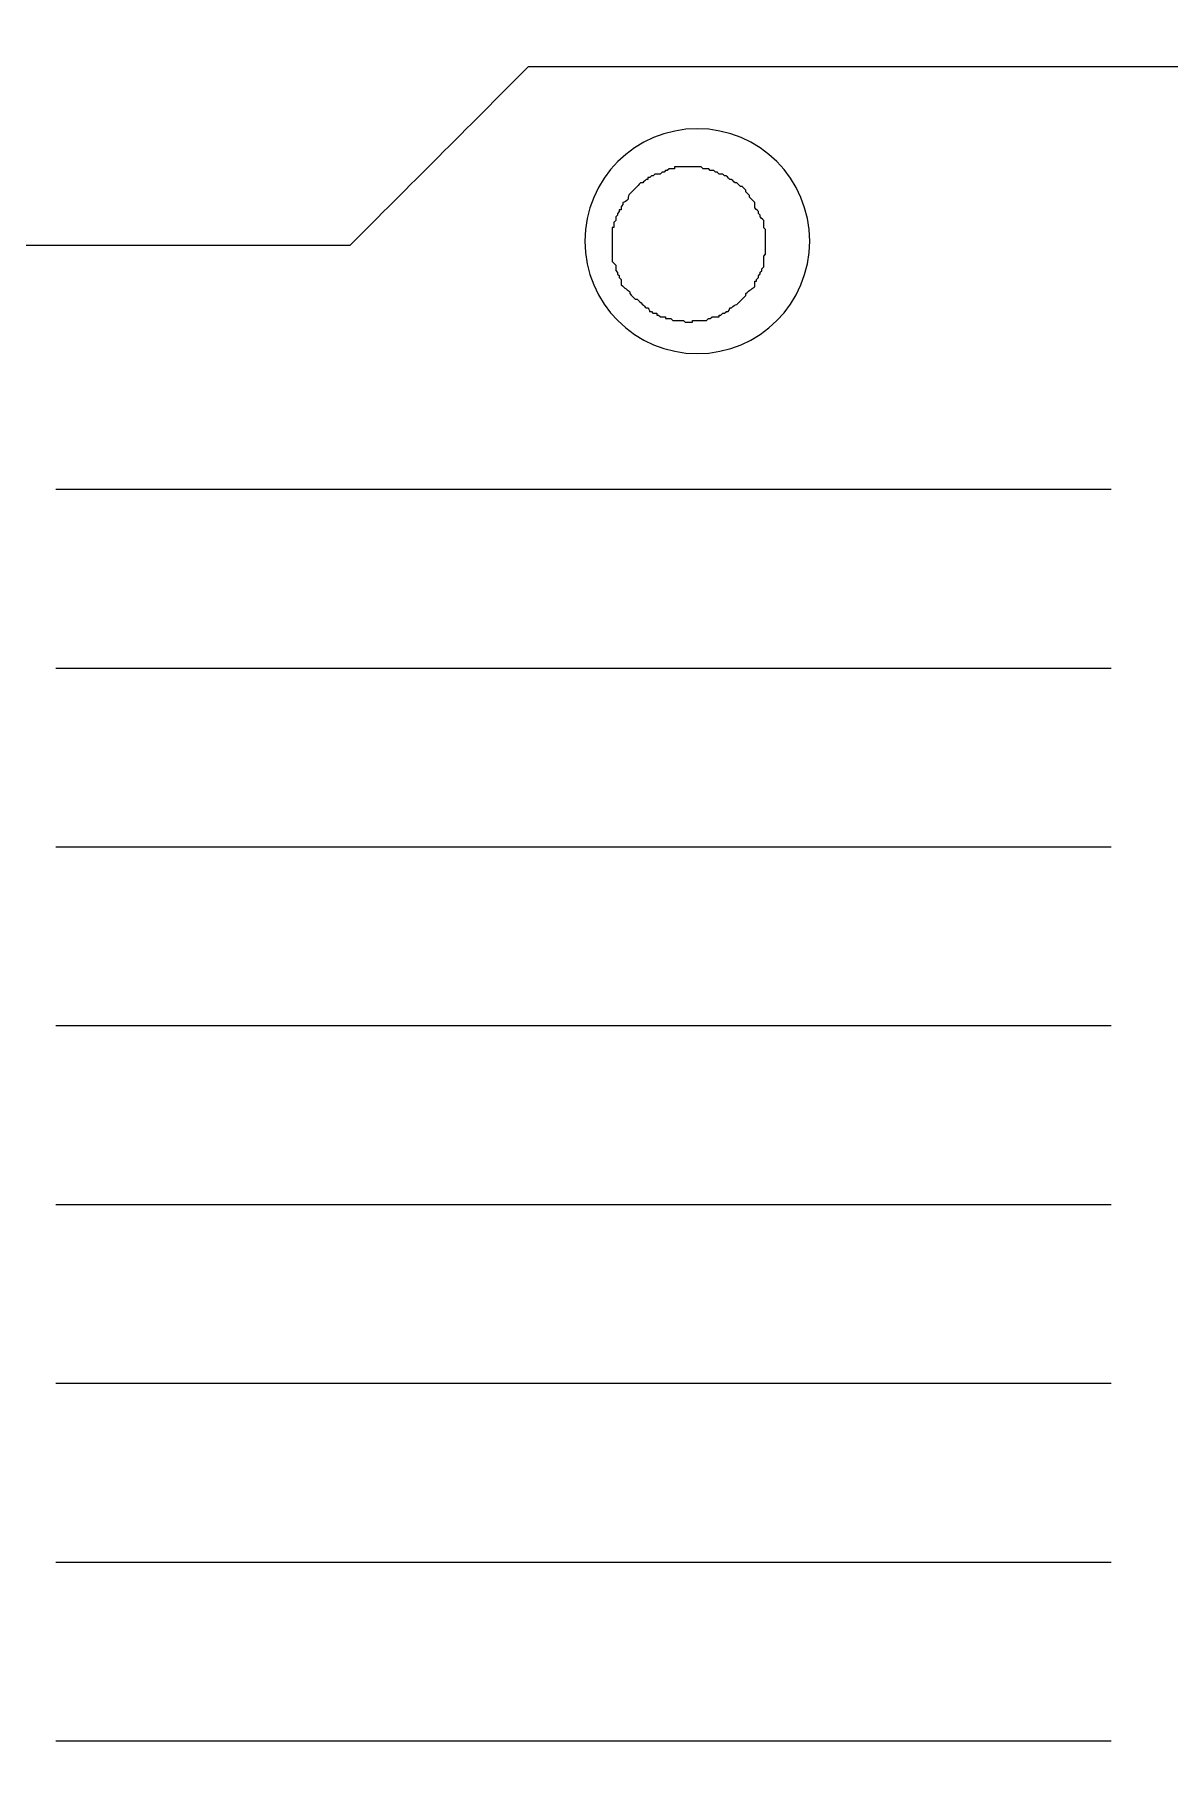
# Model space of a CAD drawing. Extents: x -1020 to 856, y -646 to 1108.
# Drawn here: x 404.08 to 420.21, y 726.12 to 750.69 of the extents above; entities that cross this region are included whole.
import ezdxf

# ---------------------------------------------------------------- set-up
doc = ezdxf.new("R2010")
doc.units = 0
doc.header["$MEASUREMENT"] = 0
doc.layers.add('LAYER_1', color=7, linetype='CONTINUOUS')

msp = doc.modelspace()

# ---------------------------------------------------------------- linework, layer by layer
at = {"layer": 'LAYER_1', "color": 250}
for points, knots in [([(581.5, 670), (581.5, 670), (581.5, 793), (581.5, 793), (581.5, 793), (581.5, 795.761), (579.261, 798), (576.5, 798), (576.5, 798), (576.5, 798), (333.5, 798), (333.5, 798), (333.5, 798), (330.739, 798), (328.5, 795.761), (328.5, 793), (328.5, 793), (328.5, 793), (328.5, 670), (328.5, 670), (328.5, 670), (328.5, 667.239), (330.739, 665), (333.5, 665), (333.5, 665), (333.5, 665), (576.5, 665), (576.5, 665), (576.5, 665), (579.261, 665), (581.5, 667.239), (581.5, 670)], [0, 0, 0, 0, 0.125, 0.125, 0.125, 0.125, 0.25, 0.25, 0.25, 0.25, 0.375, 0.375, 0.375, 0.375, 0.5, 0.5, 0.5, 0.5, 0.625, 0.625, 0.625, 0.625, 0.75, 0.75, 0.75, 0.75, 0.875, 0.875, 0.875, 0.875, 1, 1, 1, 1]), ([(411.8985, 747.7579), (411.8985, 748.6399), (412.6138, 749.3552), (413.4959, 749.3552), (413.4959, 749.3552), (414.3779, 749.3552), (415.0931, 748.6399), (415.0931, 747.7579), (415.0931, 747.7579), (415.0931, 746.8758), (414.3779, 746.1606), (413.4959, 746.1606), (413.4959, 746.1606), (412.6138, 746.1606), (411.8985, 746.8758), (411.8985, 747.7579)], [0, 0, 0, 0, 0.25, 0.25, 0.25, 0.25, 0.5, 0.5, 0.5, 0.5, 0.75, 0.75, 0.75, 0.75, 1, 1, 1, 1]), ([(414.4653, 747.5699), (414.4653, 747.5699), (414.4653, 747.5699), (414.44, 747.5445), (414.44, 747.5445), (414.44, 747.4938), (414.44, 747.4431), (414.44, 747.3924), (414.44, 747.3924), (414.44, 747.3924), (414.44, 747.3924), (414.4146, 747.367), (414.4146, 747.367), (414.4146, 747.367), (414.4146, 747.367), (414.4146, 747.3417), (414.4146, 747.3417), (414.4146, 747.3417), (414.4146, 747.3417), (414.3893, 747.3163), (414.3893, 747.3163), (414.3893, 747.3163), (414.3893, 747.3163), (414.3893, 747.2909), (414.3893, 747.2909), (414.3893, 747.2909), (414.3893, 747.2909), (414.3639, 747.2656), (414.3639, 747.2656), (414.3639, 747.2656), (414.3639, 747.2656), (414.3639, 747.2402), (414.3639, 747.2402), (414.3639, 747.2402), (414.3639, 747.2402), (414.3385, 747.2149), (414.3385, 747.2149), (414.3385, 747.2149), (414.3385, 747.2149), (414.3385, 747.1895), (414.3385, 747.1895), (414.3385, 747.1895), (414.3385, 747.1895), (414.3132, 747.1895), (414.3132, 747.1895), (414.3132, 747.1641), (414.3132, 747.1388), (414.3132, 747.1134), (414.3132, 747.1134), (414.2878, 747.0881), (414.2371, 747.0627), (414.1864, 747.012), (414.1864, 747.012), (414.1864, 747.012), (414.1864, 747.012), (414.1864, 746.9866), (414.1864, 746.9866), (414.161, 746.9613), (414.1103, 746.9106), (414.0596, 746.8599), (414.0596, 746.8599), (414.0343, 746.8599), (414.0089, 746.8345), (413.9835, 746.8091), (413.9835, 746.8091), (413.9835, 746.8091), (413.9835, 746.8091), (413.9582, 746.8091), (413.9582, 746.8091), (413.9582, 746.8091), (413.9582, 746.7838), (413.9328, 746.7584), (413.9328, 746.7584), (413.9328, 746.7584), (413.9328, 746.7584), (413.9075, 746.7584), (413.9075, 746.7584), (413.9075, 746.7584), (413.9075, 746.7584), (413.8821, 746.7331), (413.8821, 746.7331), (413.8821, 746.7331), (413.8821, 746.7331), (413.8568, 746.7331), (413.8568, 746.7331), (413.8568, 746.7331), (413.8568, 746.7331), (413.8314, 746.7077), (413.8314, 746.7077), (413.8314, 746.7077), (413.8314, 746.7077), (413.806, 746.7077), (413.806, 746.7077), (413.806, 746.7077), (413.806, 746.7077), (413.806, 746.6824), (413.806, 746.6824), (413.7807, 746.6824), (413.7553, 746.6824), (413.7046, 746.6824), (413.7046, 746.6824), (413.7046, 746.6824), (413.7046, 746.6824), (413.6793, 746.657), (413.6793, 746.657), (413.6793, 746.657), (413.6793, 746.657), (413.6539, 746.657), (413.6539, 746.657), (413.6539, 746.657), (413.6539, 746.657), (413.6285, 746.6316), (413.6285, 746.6316), (413.5778, 746.6316), (413.5018, 746.6316), (413.4257, 746.6316), (413.4257, 746.6316), (413.4257, 746.6316), (413.4257, 746.6316), (413.4257, 746.6063), (413.4257, 746.6063), (413.4003, 746.6063), (413.375, 746.6063), (413.3243, 746.6063), (413.3243, 746.6063), (413.3243, 746.6063), (413.3243, 746.6063), (413.2989, 746.6316), (413.2989, 746.6316), (413.2482, 746.6316), (413.1975, 746.6316), (413.1467, 746.6316), (413.1467, 746.6316), (413.1467, 746.6316), (413.1467, 746.6316), (413.1214, 746.657), (413.1214, 746.657), (413.096, 746.657), (413.0707, 746.657), (413.0453, 746.657), (413.0453, 746.657), (413.0453, 746.657), (413.0453, 746.657), (413.0453, 746.6824), (413.0453, 746.6824), (413.02, 746.6824), (412.9946, 746.6824), (412.9692, 746.6824), (412.9692, 746.6824), (412.9692, 746.6824), (412.9692, 746.6824), (412.9439, 746.7077), (412.9439, 746.7077), (412.9439, 746.7077), (412.9439, 746.7077), (412.9185, 746.7077), (412.9185, 746.7077), (412.9185, 746.7077), (412.9185, 746.7077), (412.9185, 746.7331), (412.9185, 746.7331), (412.9185, 746.7331), (412.8932, 746.7331), (412.8678, 746.7331), (412.8678, 746.7331), (412.8678, 746.7331), (412.8678, 746.7331), (412.8425, 746.7584), (412.8425, 746.7584), (412.8425, 746.7584), (412.8425, 746.7584), (412.8171, 746.7584), (412.8171, 746.7584), (412.8171, 746.7584), (412.8171, 746.7838), (412.7917, 746.8091), (412.7917, 746.8091), (412.7917, 746.8091), (412.7917, 746.8091), (412.7664, 746.8091), (412.7664, 746.8091), (412.741, 746.8345), (412.6903, 746.8852), (412.6396, 746.9359), (412.6396, 746.9359), (412.6396, 746.9359), (412.6396, 746.9359), (412.6142, 746.9359), (412.6142, 746.9359), (412.5889, 746.9613), (412.5635, 746.9866), (412.5382, 747.012), (412.5382, 747.012), (412.5382, 747.012), (412.5382, 747.012), (412.5382, 747.0374), (412.5382, 747.0374), (412.5128, 747.0627), (412.4621, 747.0881), (412.4114, 747.1388), (412.4114, 747.1388), (412.4114, 747.1641), (412.4114, 747.1895), (412.4114, 747.2149), (412.4114, 747.2149), (412.4114, 747.2149), (412.4114, 747.2149), (412.386, 747.2402), (412.386, 747.2402), (412.386, 747.2402), (412.386, 747.2402), (412.386, 747.2656), (412.386, 747.2656), (412.386, 747.2656), (412.386, 747.2656), (412.3607, 747.2909), (412.3607, 747.2909), (412.3607, 747.2909), (412.3607, 747.2909), (412.3607, 747.3163), (412.3607, 747.3163), (412.3607, 747.3163), (412.3607, 747.3163), (412.3353, 747.3417), (412.3353, 747.3417), (412.3353, 747.367), (412.3353, 747.3924), (412.3353, 747.4177), (412.3353, 747.4177), (412.3353, 747.4177), (412.31, 747.4431), (412.2846, 747.4684), (412.2846, 747.4684), (412.2846, 747.6206), (412.2846, 747.7727), (412.2846, 747.9502), (412.2846, 747.9502), (412.2846, 747.9502), (412.2846, 747.9502), (412.31, 747.9502), (412.31, 747.9502), (412.31, 747.9756), (412.31, 748.0009), (412.31, 748.0263), (412.31, 748.0263), (412.31, 748.0263), (412.31, 748.0263), (412.3353, 748.0517), (412.3353, 748.0517), (412.3353, 748.0517), (412.3353, 748.077), (412.3353, 748.1024), (412.3353, 748.1024), (412.3353, 748.1024), (412.3353, 748.1024), (412.3607, 748.1277), (412.3607, 748.1277), (412.3607, 748.1277), (412.3607, 748.1277), (412.3607, 748.1531), (412.3607, 748.1531), (412.3607, 748.1531), (412.3607, 748.1531), (412.386, 748.1784), (412.386, 748.1784), (412.386, 748.1784), (412.386, 748.1784), (412.386, 748.2038), (412.386, 748.2038), (412.386, 748.2038), (412.386, 748.2038), (412.4114, 748.2038), (412.4114, 748.2038), (412.4114, 748.2038), (412.4114, 748.2038), (412.4114, 748.2292), (412.4114, 748.2292), (412.4114, 748.2292), (412.4114, 748.2545), (412.4367, 748.2799), (412.4367, 748.2799), (412.4367, 748.2799), (412.4367, 748.2799), (412.4367, 748.3052), (412.4367, 748.3052), (412.4621, 748.3052), (412.4875, 748.3306), (412.5128, 748.3559), (412.5128, 748.3559), (412.5128, 748.3559), (412.5128, 748.3559), (412.5128, 748.3813), (412.5128, 748.3813), (412.5128, 748.4067), (412.5382, 748.432), (412.5635, 748.4574), (412.5635, 748.4574), (412.5889, 748.4827), (412.6396, 748.5334), (412.6903, 748.5842), (412.6903, 748.5842), (412.6903, 748.5842), (412.6903, 748.5842), (412.7157, 748.5842), (412.7157, 748.5842), (412.7157, 748.5842), (412.741, 748.6095), (412.7664, 748.6349), (412.7664, 748.6349), (412.7664, 748.6349), (412.7664, 748.6349), (412.7917, 748.6349), (412.7917, 748.6349), (412.7917, 748.6349), (412.7917, 748.6349), (412.7917, 748.6602), (412.7917, 748.6602), (412.7917, 748.6602), (412.7917, 748.6602), (412.8171, 748.6602), (412.8171, 748.6602), (412.8171, 748.6602), (412.8171, 748.6602), (412.8425, 748.6856), (412.8425, 748.6856), (412.8425, 748.6856), (412.8425, 748.6856), (412.8678, 748.6856), (412.8678, 748.6856), (412.8678, 748.6856), (412.8678, 748.6856), (412.8932, 748.7109), (412.8932, 748.7109), (412.9185, 748.7109), (412.9439, 748.7109), (412.9692, 748.7109), (412.9692, 748.7109), (412.9692, 748.7109), (412.9692, 748.7109), (412.9946, 748.7363), (412.9946, 748.7363), (412.9946, 748.7363), (412.9946, 748.7363), (413.02, 748.7363), (413.02, 748.7363), (413.02, 748.7363), (413.02, 748.7363), (413.0453, 748.7617), (413.0453, 748.7617), (413.0453, 748.7617), (413.0453, 748.7617), (413.0707, 748.7617), (413.0707, 748.7617), (413.0707, 748.7617), (413.0707, 748.7617), (413.096, 748.787), (413.096, 748.787), (413.1214, 748.787), (413.1467, 748.787), (413.1721, 748.787), (413.1721, 748.787), (413.1721, 748.787), (413.1721, 748.787), (413.1721, 748.8124), (413.1721, 748.8124), (413.2989, 748.8124), (413.4257, 748.8124), (413.5525, 748.8124), (413.5525, 748.8124), (413.5525, 748.8124), (413.5525, 748.8124), (413.5778, 748.787), (413.5778, 748.787), (413.6032, 748.787), (413.6285, 748.787), (413.6539, 748.787), (413.6539, 748.787), (413.6539, 748.787), (413.6539, 748.787), (413.6793, 748.7617), (413.6793, 748.7617), (413.6793, 748.7617), (413.7046, 748.7617), (413.73, 748.7617), (413.73, 748.7617), (413.73, 748.7617), (413.73, 748.7617), (413.7553, 748.7363), (413.7553, 748.7363), (413.7553, 748.7363), (413.7553, 748.7363), (413.7807, 748.7363), (413.7807, 748.7363), (413.7807, 748.7363), (413.7807, 748.7363), (413.806, 748.7109), (413.806, 748.7109), (413.806, 748.7109), (413.8314, 748.7109), (413.8568, 748.7109), (413.8568, 748.7109), (413.8568, 748.7109), (413.8568, 748.7109), (413.8821, 748.6856), (413.8821, 748.6856), (413.8821, 748.6856), (413.8821, 748.6856), (413.9075, 748.6856), (413.9075, 748.6856), (413.9075, 748.6856), (413.9328, 748.6602), (413.9582, 748.6349), (413.9582, 748.6349), (413.9582, 748.6349), (413.9582, 748.6349), (413.9835, 748.6349), (413.9835, 748.6349), (413.9835, 748.6349), (414.0089, 748.6095), (414.0343, 748.5842), (414.0343, 748.5842), (414.0343, 748.5842), (414.0343, 748.5842), (414.0596, 748.5842), (414.0596, 748.5842), (414.0596, 748.5842), (414.085, 748.5588), (414.1103, 748.5334), (414.1103, 748.5334), (414.1103, 748.5334), (414.1103, 748.5334), (414.1357, 748.5334), (414.1357, 748.5334), (414.1357, 748.5334), (414.161, 748.5081), (414.1864, 748.4827), (414.1864, 748.4827), (414.1864, 748.4827), (414.1864, 748.4827), (414.1864, 748.4574), (414.1864, 748.4574), (414.1864, 748.4574), (414.2118, 748.432), (414.2371, 748.4067), (414.2371, 748.4067), (414.2371, 748.4067), (414.2371, 748.4067), (414.2371, 748.3813), (414.2371, 748.3813), (414.2625, 748.3559), (414.2878, 748.3306), (414.3132, 748.3052), (414.3132, 748.3052), (414.3132, 748.2799), (414.3132, 748.2545), (414.3132, 748.2292), (414.3132, 748.2292), (414.3132, 748.2292), (414.3385, 748.2038), (414.3639, 748.1784), (414.3639, 748.1784), (414.3639, 748.1784), (414.3639, 748.1784), (414.3639, 748.1531), (414.3639, 748.1531), (414.3639, 748.1531), (414.3639, 748.1531), (414.3893, 748.1277), (414.3893, 748.1277), (414.3893, 748.1277), (414.3893, 748.1277), (414.3893, 748.1024), (414.3893, 748.1024), (414.3893, 748.1024), (414.4146, 748.077), (414.44, 748.0517), (414.44, 748.0517), (414.44, 748.0263), (414.44, 748.0009), (414.44, 747.9502), (414.44, 747.9502), (414.44, 747.9502), (414.44, 747.9502), (414.4653, 747.9249), (414.4653, 747.9249), (414.4653, 747.8234), (414.4653, 747.6967), (414.4653, 747.5699)], [0, 0, 0, 0, 0.0081967, 0.0081967, 0.0081967, 0.0081967, 0.0163934, 0.0163934, 0.0163934, 0.0163934, 0.0245902, 0.0245902, 0.0245902, 0.0245902, 0.0327869, 0.0327869, 0.0327869, 0.0327869, 0.0409836, 0.0409836, 0.0409836, 0.0409836, 0.0491803, 0.0491803, 0.0491803, 0.0491803, 0.057377, 0.057377, 0.057377, 0.057377, 0.0655738, 0.0655738, 0.0655738, 0.0655738, 0.0737705, 0.0737705, 0.0737705, 0.0737705, 0.0819672, 0.0819672, 0.0819672, 0.0819672, 0.0901639, 0.0901639, 0.0901639, 0.0901639, 0.0983607, 0.0983607, 0.0983607, 0.0983607, 0.1065574, 0.1065574, 0.1065574, 0.1065574, 0.1147541, 0.1147541, 0.1147541, 0.1147541, 0.1229508, 0.1229508, 0.1229508, 0.1229508, 0.1311475, 0.1311475, 0.1311475, 0.1311475, 0.1393443, 0.1393443, 0.1393443, 0.1393443, 0.147541, 0.147541, 0.147541, 0.147541, 0.1557377, 0.1557377, 0.1557377, 0.1557377, 0.1639344, 0.1639344, 0.1639344, 0.1639344, 0.1721311, 0.1721311, 0.1721311, 0.1721311, 0.1803279, 0.1803279, 0.1803279, 0.1803279, 0.1885246, 0.1885246, 0.1885246, 0.1885246, 0.1967213, 0.1967213, 0.1967213, 0.1967213, 0.204918, 0.204918, 0.204918, 0.204918, 0.2131148, 0.2131148, 0.2131148, 0.2131148, 0.2213115, 0.2213115, 0.2213115, 0.2213115, 0.2295082, 0.2295082, 0.2295082, 0.2295082, 0.2377049, 0.2377049, 0.2377049, 0.2377049, 0.2459016, 0.2459016, 0.2459016, 0.2459016, 0.2540984, 0.2540984, 0.2540984, 0.2540984, 0.2622951, 0.2622951, 0.2622951, 0.2622951, 0.2704918, 0.2704918, 0.2704918, 0.2704918, 0.2786885, 0.2786885, 0.2786885, 0.2786885, 0.2868852, 0.2868852, 0.2868852, 0.2868852, 0.295082, 0.295082, 0.295082, 0.295082, 0.3032787, 0.3032787, 0.3032787, 0.3032787, 0.3114754, 0.3114754, 0.3114754, 0.3114754, 0.3196721, 0.3196721, 0.3196721, 0.3196721, 0.3278689, 0.3278689, 0.3278689, 0.3278689, 0.3360656, 0.3360656, 0.3360656, 0.3360656, 0.3442623, 0.3442623, 0.3442623, 0.3442623, 0.352459, 0.352459, 0.352459, 0.352459, 0.3606557, 0.3606557, 0.3606557, 0.3606557, 0.3688525, 0.3688525, 0.3688525, 0.3688525, 0.3770492, 0.3770492, 0.3770492, 0.3770492, 0.3852459, 0.3852459, 0.3852459, 0.3852459, 0.3934426, 0.3934426, 0.3934426, 0.3934426, 0.4016393, 0.4016393, 0.4016393, 0.4016393, 0.4098361, 0.4098361, 0.4098361, 0.4098361, 0.4180328, 0.4180328, 0.4180328, 0.4180328, 0.4262295, 0.4262295, 0.4262295, 0.4262295, 0.4344262, 0.4344262, 0.4344262, 0.4344262, 0.442623, 0.442623, 0.442623, 0.442623, 0.4508197, 0.4508197, 0.4508197, 0.4508197, 0.4590164, 0.4590164, 0.4590164, 0.4590164, 0.4672131, 0.4672131, 0.4672131, 0.4672131, 0.4754098, 0.4754098, 0.4754098, 0.4754098, 0.4836066, 0.4836066, 0.4836066, 0.4836066, 0.4918033, 0.4918033, 0.4918033, 0.4918033, 0.5, 0.5, 0.5, 0.5, 0.5081967, 0.5081967, 0.5081967, 0.5081967, 0.5163934, 0.5163934, 0.5163934, 0.5163934, 0.5245902, 0.5245902, 0.5245902, 0.5245902, 0.5327869, 0.5327869, 0.5327869, 0.5327869, 0.5409836, 0.5409836, 0.5409836, 0.5409836, 0.5491803, 0.5491803, 0.5491803, 0.5491803, 0.557377, 0.557377, 0.557377, 0.557377, 0.5655738, 0.5655738, 0.5655738, 0.5655738, 0.5737705, 0.5737705, 0.5737705, 0.5737705, 0.5819672, 0.5819672, 0.5819672, 0.5819672, 0.5901639, 0.5901639, 0.5901639, 0.5901639, 0.5983607, 0.5983607, 0.5983607, 0.5983607, 0.6065574, 0.6065574, 0.6065574, 0.6065574, 0.6147541, 0.6147541, 0.6147541, 0.6147541, 0.6229508, 0.6229508, 0.6229508, 0.6229508, 0.6311475, 0.6311475, 0.6311475, 0.6311475, 0.6393443, 0.6393443, 0.6393443, 0.6393443, 0.647541, 0.647541, 0.647541, 0.647541, 0.6557377, 0.6557377, 0.6557377, 0.6557377, 0.6639344, 0.6639344, 0.6639344, 0.6639344, 0.6721311, 0.6721311, 0.6721311, 0.6721311, 0.6803279, 0.6803279, 0.6803279, 0.6803279, 0.6885246, 0.6885246, 0.6885246, 0.6885246, 0.6967213, 0.6967213, 0.6967213, 0.6967213, 0.704918, 0.704918, 0.704918, 0.704918, 0.7131148, 0.7131148, 0.7131148, 0.7131148, 0.7213115, 0.7213115, 0.7213115, 0.7213115, 0.7295082, 0.7295082, 0.7295082, 0.7295082, 0.7377049, 0.7377049, 0.7377049, 0.7377049, 0.7459016, 0.7459016, 0.7459016, 0.7459016, 0.7540984, 0.7540984, 0.7540984, 0.7540984, 0.7622951, 0.7622951, 0.7622951, 0.7622951, 0.7704918, 0.7704918, 0.7704918, 0.7704918, 0.7786885, 0.7786885, 0.7786885, 0.7786885, 0.7868852, 0.7868852, 0.7868852, 0.7868852, 0.795082, 0.795082, 0.795082, 0.795082, 0.8032787, 0.8032787, 0.8032787, 0.8032787, 0.8114754, 0.8114754, 0.8114754, 0.8114754, 0.8196721, 0.8196721, 0.8196721, 0.8196721, 0.8278689, 0.8278689, 0.8278689, 0.8278689, 0.8360656, 0.8360656, 0.8360656, 0.8360656, 0.8442623, 0.8442623, 0.8442623, 0.8442623, 0.852459, 0.852459, 0.852459, 0.852459, 0.8606557, 0.8606557, 0.8606557, 0.8606557, 0.8688525, 0.8688525, 0.8688525, 0.8688525, 0.8770492, 0.8770492, 0.8770492, 0.8770492, 0.8852459, 0.8852459, 0.8852459, 0.8852459, 0.8934426, 0.8934426, 0.8934426, 0.8934426, 0.9016393, 0.9016393, 0.9016393, 0.9016393, 0.9098361, 0.9098361, 0.9098361, 0.9098361, 0.9180328, 0.9180328, 0.9180328, 0.9180328, 0.9262295, 0.9262295, 0.9262295, 0.9262295, 0.9344262, 0.9344262, 0.9344262, 0.9344262, 0.942623, 0.942623, 0.942623, 0.942623, 0.9508197, 0.9508197, 0.9508197, 0.9508197, 0.9590164, 0.9590164, 0.9590164, 0.9590164, 0.9672131, 0.9672131, 0.9672131, 0.9672131, 0.9754098, 0.9754098, 0.9754098, 0.9754098, 0.9836066, 0.9836066, 0.9836066, 0.9836066, 0.9918033, 0.9918033, 0.9918033, 0.9918033, 1, 1, 1, 1])]:
    msp.add_open_spline(points, degree=3, knots=knots, dxfattribs=at)
at = {"layer": 'LAYER_1', "color": 7}
msp.add_open_spline([(448.8752, 681.7677), (445.7816, 681.7677), (398.7438, 681.7677), (395.6248, 681.7677), (395.6248, 681.7677), (395.6248, 703.22), (395.6248, 724.6976), (395.6248, 746.1752), (395.6248, 746.1752), (396.132, 746.6824), (396.6391, 747.1895), (397.1463, 747.6967), (397.1463, 747.6967), (400.9499, 747.6967), (404.7535, 747.6967), (408.5571, 747.6967), (408.5571, 747.6967), (409.3939, 748.5334), (410.2307, 749.3702), (411.0928, 750.2324), (411.0928, 750.2324), (421.9965, 750.2324), (432.9001, 750.2324), (443.8037, 750.2324), (443.8037, 750.2324), (444.6405, 749.3956), (445.4773, 748.5588), (446.3395, 747.6967), (446.3395, 747.6967), (447.1763, 747.6967), (448.013, 747.6967), (448.8752, 747.6967), (448.8752, 747.6967), (448.8752, 725.7372), (448.8752, 703.7525), (448.8752, 681.7677)], degree=3, knots=[0, 0, 0, 0, 0.1111111, 0.1111111, 0.1111111, 0.1111111, 0.2222222, 0.2222222, 0.2222222, 0.2222222, 0.3333333, 0.3333333, 0.3333333, 0.3333333, 0.4444444, 0.4444444, 0.4444444, 0.4444444, 0.5555556, 0.5555556, 0.5555556, 0.5555556, 0.6666667, 0.6666667, 0.6666667, 0.6666667, 0.7777778, 0.7777778, 0.7777778, 0.7777778, 0.8888889, 0.8888889, 0.8888889, 0.8888889, 1, 1, 1, 1], dxfattribs=at)
at = {"layer": 'LAYER_1', "color": 250}
for points in [[(404.379, 744.2338), (404.379, 744.2338), (419.379, 744.2338), (419.379, 744.2338)], [(404.379, 741.6938), (404.379, 741.6938), (419.379, 741.6938), (419.379, 741.6938)], [(404.379, 739.1538), (404.379, 739.1538), (419.379, 739.1538), (419.379, 739.1538)], [(404.379, 736.6138), (404.379, 736.6138), (419.379, 736.6138), (419.379, 736.6138)], [(404.379, 734.0738), (404.379, 734.0738), (419.379, 734.0738), (419.379, 734.0738)], [(404.379, 731.5338), (404.379, 731.5338), (419.379, 731.5338), (419.379, 731.5338)], [(404.379, 728.9938), (404.379, 728.9938), (419.379, 728.9938), (419.379, 728.9938)], [(404.379, 726.4538), (404.379, 726.4538), (419.379, 726.4538), (419.379, 726.4538)]]:
    msp.add_open_spline(points, degree=3, dxfattribs=at)

doc.saveas('drawing.dxf')
